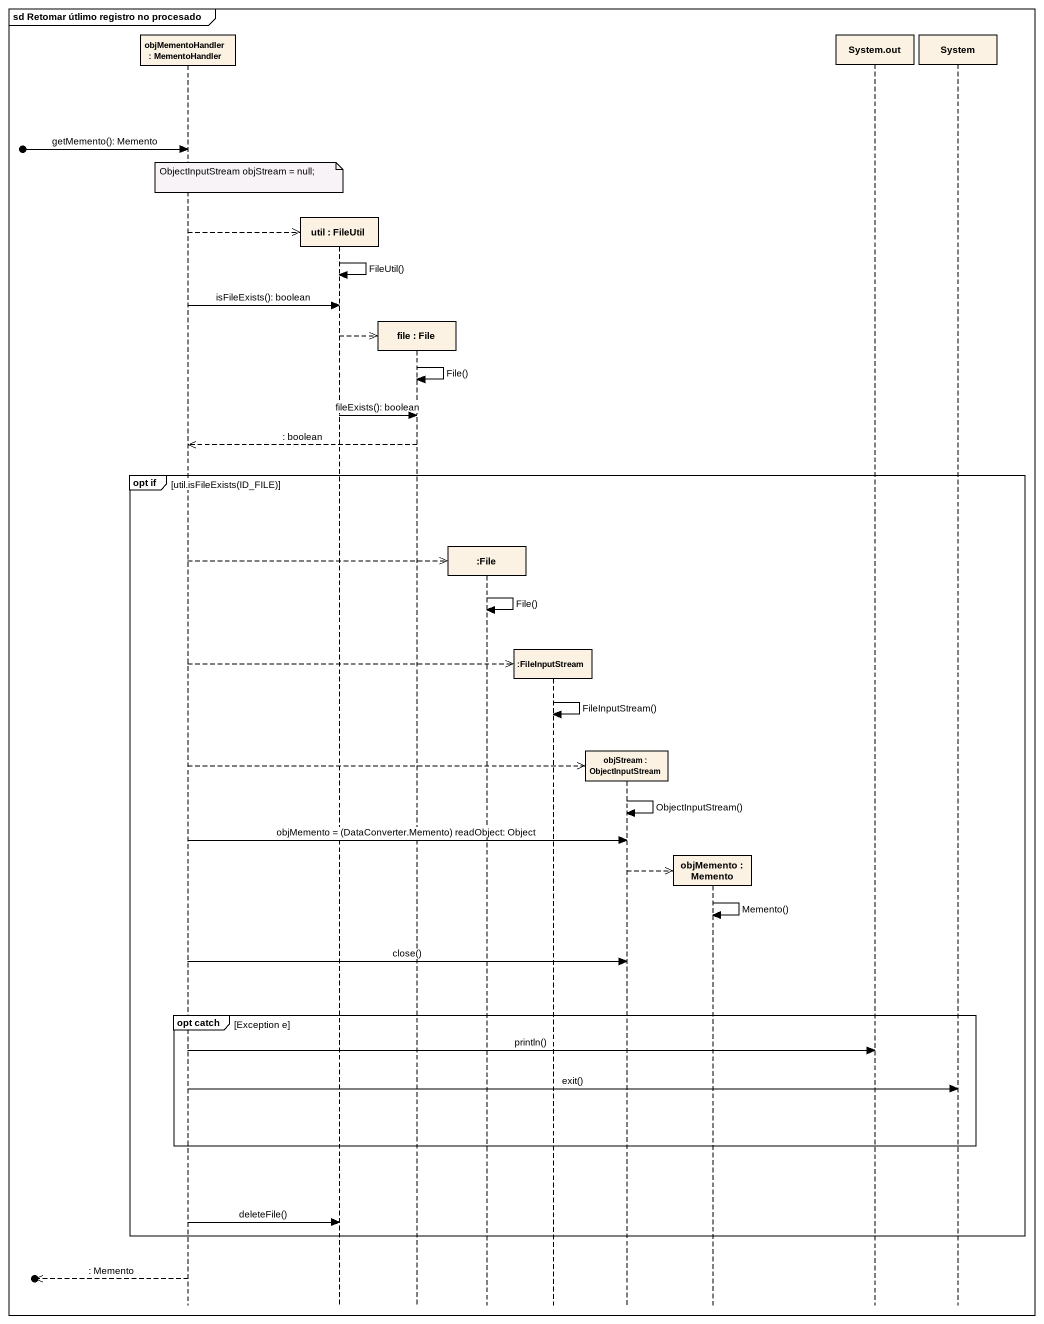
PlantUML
@startuml
mainframe sd Retomar útlimo registro no procesado
hide footbox
participant "objMementoHandler : MementoHandler" as objMementoHandler
participant "util : FileUtil" as util
participant "file : File" as file_
participant ":File" as File_
participant ":FileInputStream" as FileInputStream
participant "objStream : ObjectInputStream" as objStream
participant "objMemento : Memento" as objMemento
participant "System.out" as System_out
participant System

[o-> objMementoHandler : getMemento(): Memento
note over objMementoHandler : ObjectInputStream objStream = null;
objMementoHandler -->> util **
util -> util : FileUtil()
objMementoHandler -> util : isFileExists(): boolean
util -->> file_ **
file_ -> file_ : File()
util -> file_ : fileExists(): boolean
file_ -->> objMementoHandler : : boolean
group opt if [util.isFileExists(ID_FILE)]
  objMementoHandler -->> File_ **
  File_ -> File_ : File()
  objMementoHandler -->> FileInputStream **
  FileInputStream -> FileInputStream : FileInputStream()
  objMementoHandler -->> objStream **
  objStream -> objStream : ObjectInputStream()
  objMementoHandler -> objStream : objMemento = (DataConverter.Memento) readObject: Object
  objStream -->> objMemento **
  objMemento -> objMemento : Memento()
  objMementoHandler -> objStream : close()
  group opt catch [Exception e]
    objMementoHandler -> System_out : println()
    objMementoHandler -> System : exit()
  end
  objMementoHandler -> util : deleteFile()
end
[o<<-- objMementoHandler : : Memento
@enduml
